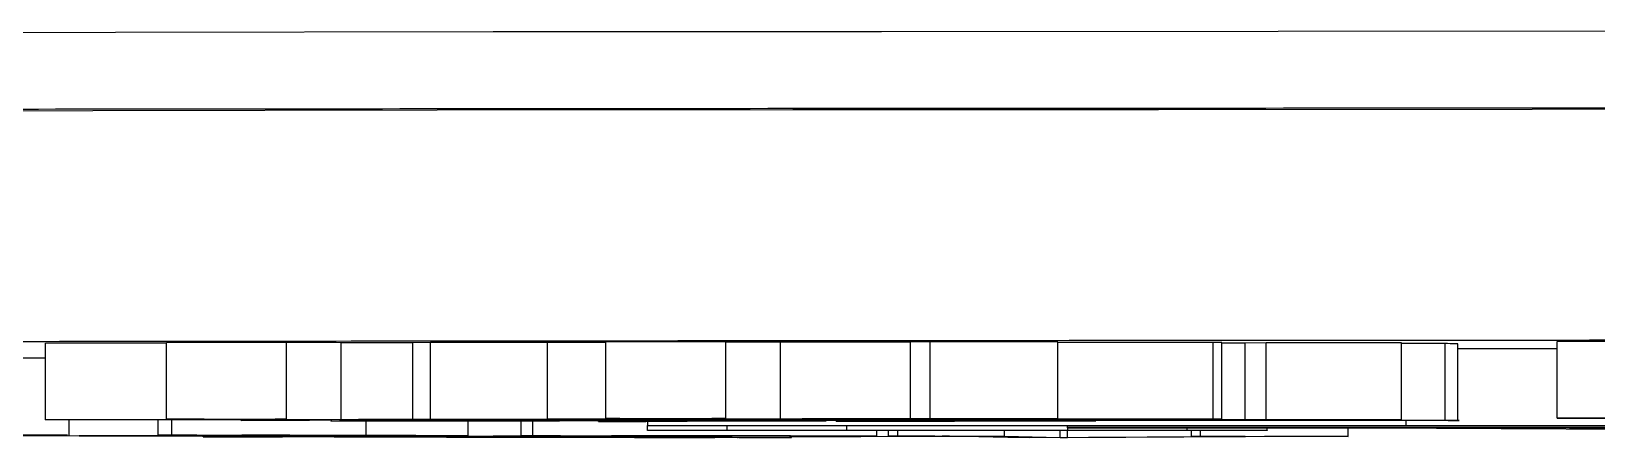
# Model space of a CAD drawing. Header units: millimetres. Extents: x 2379 to 4059, y 879 to 2067.
# Drawn here: x 3053.18 to 3073.59, y 989.6 to 994.9 of the extents above; entities that cross this region are included whole.
import ezdxf

# ---------------------------------------------------------------- set-up
doc = ezdxf.new("R2010")
doc.units = ezdxf.units.MM

msp = doc.modelspace()

# ---------------------------------------------------------------- linework, layer by layer
at = {"color": 7, "linetype": 'Continuous', "lineweight": 25}
for p, q in [((3054.947, 990.837), (3053.367, 990.835)), ((3053.367, 989.835), (3053.367, 990.835)), ((3056.508, 990.844), (3054.947, 990.844)), ((3054.947, 989.844), (3054.947, 990.844)), ((3056.508, 989.844), (3056.508, 990.844)), ((3057.222, 990.84), (3056.508, 990.842)), ((3058.157, 990.841), (3057.222, 990.84)), ((3057.222, 989.84), (3057.222, 990.84)), ((3058.388, 990.843), (3058.157, 990.841)), ((3058.157, 989.841), (3058.157, 990.841)), ((3059.911, 990.843), (3058.388, 990.843)), ((3058.388, 989.843), (3058.388, 990.843)), ((3060.672, 990.845), (3059.911, 990.844)), ((3059.911, 989.844), (3059.911, 990.844)), ((3062.236, 990.852), (3060.672, 990.851)), ((3060.672, 989.851), (3060.672, 990.851)), ((3062.236, 989.852), (3062.236, 990.852)), ((3062.95, 990.848), (3062.236, 990.85)), ((3064.643, 990.85), (3062.95, 990.848)), ((3062.95, 989.848), (3062.95, 990.848)), ((3064.897, 990.853), (3064.643, 990.85)), ((3064.643, 989.85), (3064.643, 990.85)), ((3066.561, 990.852), (3064.897, 990.853)), ((3064.897, 989.853), (3064.897, 990.853)), ((3066.561, 989.852), (3066.561, 990.852)), ((3068.701, 990.846), (3068.588, 990.846)), ((3068.588, 989.846), (3068.588, 990.846)), ((3068.701, 989.846), (3068.701, 990.846)), ((3069.006, 990.836), (3068.701, 990.836)), ((3069.276, 990.839), (3069.006, 990.836)), ((3069.006, 989.836), (3069.006, 990.836)), ((3071.041, 990.838), (3069.276, 990.839)), ((3069.276, 989.839), (3069.276, 990.839)), ((3071.041, 989.838), (3071.041, 990.838)), ((3071.611, 989.829), (3071.611, 990.829)), ((3071.776, 989.828), (3071.776, 990.828)), ((3076, 990.858), (3073.072, 990.857)), ((3073.072, 989.857), (3073.072, 990.857)), ((3053.367, 989.835), (3056.462, 989.839)), ((3054.227, 989.834), (3053.367, 989.835)), ((3053.675, 989.637), (3053.675, 989.834)), ((3054.837, 989.636), (3054.837, 989.835)), ((3054.947, 989.844), (3056.508, 989.844)), ((3055.017, 989.637), (3055.017, 989.836)), ((3056.218, 989.837), (3055.517, 989.837)), ((3055.917, 989.825), (3055.917, 989.837)), ((3055.917, 989.825), (3056.259, 989.83)), ((3056.125, 989.825), (3055.917, 989.825)), ((3056.508, 989.844), (3056.362, 989.843)), ((3056.362, 989.843), (3057.222, 989.84)), ((3057.086, 989.82), (3069.006, 989.836)), ((3057.944, 989.82), (3057.086, 989.82)), ((3057.209, 989.836), (3057.2, 989.836)), ((3057.222, 989.84), (3058.157, 989.841)), ((3059.958, 989.843), (3057.446, 989.839)), ((3057.446, 989.839), (3057.857, 989.838)), ((3057.546, 989.633), (3057.546, 989.82)), ((3057.857, 989.838), (3057.857, 989.84)), ((3058.157, 989.841), (3058.388, 989.843)), ((3058.352, 989.827), (3066.125, 989.837)), ((3059.215, 989.826), (3058.352, 989.827)), ((3058.388, 989.843), (3059.958, 989.843)), ((3058.877, 989.628), (3058.877, 989.821)), ((3063.911, 989.828), (3059.236, 989.822)), ((3059.973, 989.831), (3059.282, 989.829)), ((3059.569, 989.629), (3059.569, 989.822)), ((3059.719, 989.63), (3059.719, 989.823)), ((3059.911, 989.844), (3062.19, 989.847)), ((3060.772, 989.843), (3059.911, 989.844)), ((3059.958, 989.843), (3059.958, 989.844)), ((3068.043, 989.839), (3060.507, 989.828)), ((3060.577, 989.812), (3060.577, 989.824)), ((3060.785, 989.812), (3060.577, 989.812)), ((3060.646, 989.838), (3060.646, 989.843)), ((3060.672, 989.851), (3062.236, 989.852)), ((3061.213, 989.825), (3061.213, 989.761)), ((3061.213, 989.759), (3061.213, 989.761)), ((3061.213, 989.761), (3071.101, 989.761)), ((3062.253, 989.759), (3061.213, 989.759)), ((3061.213, 989.7), (3061.213, 989.759)), ((3061.63, 989.833), (3061.63, 989.849)), ((3061.856, 989.833), (3061.63, 989.833)), ((3061.892, 989.824), (3061.892, 989.826)), ((3061.892, 989.824), (3063.543, 989.824)), ((3062.236, 989.852), (3062.054, 989.851)), ((3062.054, 989.851), (3062.95, 989.848)), ((3062.157, 989.842), (3062.061, 989.845)), ((3062.253, 989.7), (3062.253, 989.759)), ((3062.95, 989.848), (3064.643, 989.85)), ((3063.543, 989.824), (3063.035, 989.823)), ((3066.561, 989.852), (3063.23, 989.847)), ((3063.543, 989.824), (3063.543, 989.828)), ((3063.672, 989.819), (3063.672, 989.828)), ((3063.821, 989.818), (3063.672, 989.819)), ((3063.813, 989.703), (3063.813, 989.756)), ((3065.852, 989.822), (3063.911, 989.828)), ((3064.643, 989.85), (3064.897, 989.853)), ((3071.041, 989.838), (3064.73, 989.829)), ((3064.73, 989.829), (3066.71, 989.823)), ((3064.897, 989.853), (3066.561, 989.852)), ((3065.621, 989.839), (3064.971, 989.837)), ((3066.125, 989.837), (3066.379, 989.84)), ((3066.379, 989.84), (3068.043, 989.839)), ((3066.579, 989.83), (3066.579, 989.832)), ((3066.669, 989.829), (3066.579, 989.83)), ((3066.69, 989.731), (3066.69, 989.756)), ((3070.498, 989.731), (3066.69, 989.731)), ((3070.652, 989.729), (3066.69, 989.729)), ((3066.69, 989.729), (3066.69, 989.703)), ((3066.71, 989.823), (3066.71, 989.832)), ((3067.055, 989.821), (3067.055, 989.833)), ((3068.25, 989.759), (3070.151, 989.759)), ((3068.25, 989.7), (3068.25, 989.729)), ((3068.588, 989.846), (3068.701, 989.846)), ((3069.006, 989.836), (3069.276, 989.839)), ((3069.276, 989.839), (3071.041, 989.838)), ((3069.291, 989.7), (3069.291, 989.729)), ((3070.347, 989.619), (3070.347, 989.729)), ((3076.219, 989.697), (3070.652, 989.729)), ((3071.101, 989.761), (3071.101, 989.827)), ((3073.072, 989.857), (3076.544, 989.858)), ((3073.711, 989.856), (3073.072, 989.857)), ((3073.233, 989.729), (3078.3, 989.702)), ((3050.967, 989.621), (3055.242, 989.635)), ((3053.626, 989.626), (3051.653, 989.62)), ((3054.953, 989.624), (3053.626, 989.626)), ((3055.928, 989.634), (3053.805, 989.627)), ((3053.805, 989.627), (3054.876, 989.625)), ((3054.837, 989.636), (3055.017, 989.637)), ((3055.094, 989.636), (3054.837, 989.636)), ((3054.876, 989.625), (3054.876, 989.63)), ((3055.017, 989.637), (3057.546, 989.633)), ((3055.425, 989.613), (3055.425, 989.632)), ((3055.425, 989.613), (3055.573, 989.614)), ((3060.093, 989.608), (3055.425, 989.613)), ((3055.573, 989.614), (3055.573, 989.632)), ((3055.573, 989.614), (3055.849, 989.614)), ((3056.459, 989.614), (3060.012, 989.628)), ((3057.151, 989.633), (3056.552, 989.634)), ((3059.054, 989.62), (3057.191, 989.613)), ((3057.403, 989.612), (3057.403, 989.614)), ((3057.403, 989.612), (3058.594, 989.61)), ((3057.7, 989.627), (3058.144, 989.629)), ((3058.594, 989.61), (3058.594, 989.619)), ((3060.38, 989.619), (3059.054, 989.62)), ((3060.744, 989.627), (3059.204, 989.621)), ((3059.204, 989.621), (3060.53, 989.619)), ((3059.569, 989.629), (3059.719, 989.63)), ((3059.798, 989.629), (3059.569, 989.629)), ((3059.719, 989.63), (3064.203, 989.625)), ((3060.012, 989.628), (3060.076, 989.628)), ((3061.562, 989.611), (3060.093, 989.608)), ((3060.53, 989.619), (3060.53, 989.626)), ((3060.58, 989.615), (3060.68, 989.616)), ((3060.853, 989.615), (3060.58, 989.615)), ((3062.319, 989.621), (3060.853, 989.615)), ((3061.046, 989.607), (3061.046, 989.61)), ((3062.972, 989.605), (3061.046, 989.607)), ((3061.046, 989.607), (3061.164, 989.607)), ((3061.164, 989.607), (3061.164, 989.61)), ((3061.164, 989.607), (3061.549, 989.607)), ((3061.213, 989.697), (3061.213, 989.7)), ((3061.213, 989.7), (3062.253, 989.7)), ((3069.291, 989.697), (3061.213, 989.697)), ((3062.633, 989.626), (3061.352, 989.627)), ((3061.383, 989.612), (3061.383, 989.617)), ((3061.383, 989.612), (3061.562, 989.611)), ((3061.549, 989.607), (3061.549, 989.611)), ((3061.562, 989.611), (3061.562, 989.618)), ((3061.896, 989.62), (3061.896, 989.627)), ((3061.896, 989.62), (3062.046, 989.621)), ((3062.046, 989.621), (3062.046, 989.626)), ((3062.046, 989.621), (3062.319, 989.621)), ((3062.138, 989.608), (3064.92, 989.622)), ((3062.138, 989.608), (3062.138, 989.62)), ((3062.319, 989.621), (3062.319, 989.626)), ((3065.053, 989.621), (3062.427, 989.607)), ((3062.705, 989.606), (3062.705, 989.609)), ((3062.705, 989.606), (3063.09, 989.606)), ((3063.09, 989.606), (3062.972, 989.605)), ((3063.09, 989.606), (3063.09, 989.611)), ((3063.861, 989.621), (3063.581, 989.621)), ((3064.203, 989.625), (3063.861, 989.621)), ((3064.203, 989.625), (3064.203, 989.697)), ((3064.354, 989.624), (3064.354, 989.697)), ((3064.643, 989.624), (3064.354, 989.624)), ((3064.354, 989.624), (3064.471, 989.624)), ((3064.471, 989.697), (3064.471, 989.624)), ((3064.471, 989.624), (3065.868, 989.623)), ((3064.92, 989.622), (3064.965, 989.623)), ((3065.149, 989.621), (3065.053, 989.621)), ((3065.91, 989.603), (3065.149, 989.621)), ((3065.868, 989.623), (3065.868, 989.697)), ((3065.868, 989.623), (3066.592, 989.607)), ((3066.199, 989.602), (3065.91, 989.603)), ((3069.254, 989.619), (3066.199, 989.602)), ((3066.592, 989.607), (3066.592, 989.697)), ((3066.592, 989.607), (3066.688, 989.607)), ((3066.688, 989.607), (3066.688, 989.697)), ((3066.688, 989.607), (3068.965, 989.619)), ((3068.25, 989.7), (3069.291, 989.7)), ((3068.303, 989.62), (3068.303, 989.697)), ((3068.303, 989.62), (3068.42, 989.621)), ((3068.688, 989.62), (3068.303, 989.62)), ((3068.42, 989.621), (3068.42, 989.697)), ((3068.42, 989.621), (3070.347, 989.619)), ((3068.965, 989.619), (3069.01, 989.619)), ((3069.291, 989.7), (3069.291, 989.697)), ((3070.229, 989.619), (3069.844, 989.619)), ((3070.347, 989.619), (3070.229, 989.619))]:
    msp.add_line(p, q, dxfattribs=at)
at = {"color": 7, "linetype": 'Continuous', "lineweight": 25, "flags": 128}
for points in [[(3074.692, 994.902), (3069.433, 994.9), (3064.263, 994.897), (3059.204, 994.893), (3054.28, 994.888), (3049.513, 994.883), (3044.925, 994.877), (3040.537, 994.87), (3036.368, 994.863), (3032.436, 994.855), (3028.761, 994.846), (3025.359, 994.838), (3022.244, 994.828), (3019.432, 994.818), (3016.934, 994.808), (3014.763, 994.798), (3012.927, 994.787), (3011.436, 994.776), (3010.296, 994.765)], [(3117.239, 993.874), (3112.535, 993.878), (3107.714, 993.881), (3102.799, 993.884), (3097.816, 993.886), (3092.789, 993.887), (3087.743, 993.887), (3082.704, 993.886), (3077.695, 993.885), (3072.743, 993.883), (3067.873, 993.88), (3063.107, 993.876), (3058.471, 993.872), (3053.986, 993.867), (3049.676, 993.862)]]:
    msp.add_lwpolyline(points, dxfattribs=at)
at = {"color": 7, "linetype": 'Continuous', "lineweight": 25}
for points, knots in [([(3074.871, 993.9), (3072.375, 993.899), (3067.338, 993.897), (3059.961, 993.891), (3052.719, 993.884), (3045.74, 993.876), (3039.137, 993.865), (3033.043, 993.854), (3027.551, 993.841), (3022.739, 993.826), (3018.676, 993.812), (3015.407, 993.796), (3012.868, 993.78), (3011.806, 993.77), (3011.28, 993.764)], [0, 0, 0, 0, 0.079959, 0.161371, 0.244142, 0.328893, 0.414217, 0.5, 0.585778, 0.671102, 0.755858, 0.838624, 0.920039, 1, 1, 1, 1]), ([(3020.56, 990.737), (3020.607, 990.74), (3020.714, 990.748), (3021.584, 990.761), (3023.064, 990.774), (3025.24, 990.788), (3028.07, 990.801), (3031.584, 990.814), (3035.738, 990.826), (3040.482, 990.838), (3045.743, 990.848), (3051.435, 990.857), (3057.458, 990.864), (3063.681, 990.87), (3070.046, 990.875), (3076.399, 990.878), (3082.738, 990.88), (3089.005, 990.881), (3095.272, 990.88), (3101.611, 990.878), (3107.963, 990.875), (3114.329, 990.87), (3120.552, 990.864), (3126.575, 990.857), (3132.267, 990.848), (3137.528, 990.838), (3142.272, 990.826), (3146.426, 990.814), (3149.94, 990.801), (3152.77, 990.788), (3154.946, 990.774), (3156.427, 990.761), (3157.298, 990.748), (3157.405, 990.74), (3157.453, 990.736)], [0, 0, 0, 0, 0.023828, 0.053273, 0.084485, 0.115699, 0.147957, 0.180726, 0.213842, 0.247136, 0.28043, 0.313546, 0.346314, 0.378573, 0.409785, 0.440999, 0.470442, 0.499888, 0.529332, 0.558778, 0.58999, 0.621203, 0.653462, 0.68623, 0.719347, 0.752641, 0.785934, 0.819051, 0.851819, 0.884078, 0.915289, 0.946503, 0.975948, 1, 1, 1, 1]), ([(3068.588, 990.846), (3067.919, 990.845), (3067.24, 990.845), (3066.57, 990.845), (3066.561, 990.845)], [0, 0, 0, 0, 0.986687, 1, 1, 1, 1]), ([(3071.611, 990.829), (3071.5, 990.829), (3071.341, 990.83), (3071.11, 990.83), (3071.041, 990.83)], [0, 0, 0, 0, 0.700719, 1, 1, 1, 1]), ([(3071.774, 990.828), (3071.761, 990.828), (3071.734, 990.828), (3071.654, 990.829), (3071.611, 990.829)], [0, 0, 0, 0, 0.457866, 1, 1, 1, 1]), ([(3073.072, 990.761), (3072.964, 990.761), (3072.544, 990.761), (3072.104, 990.761), (3071.776, 990.761)], [0, 0, 0, 0, 0.254888, 1, 1, 1, 1]), ([(3053.367, 990.639), (3053.352, 990.639), (3053.255, 990.64), (3053.029, 990.64), (3052.839, 990.641)], [0, 0, 0, 0, 0.156668, 1, 1, 1, 1]), ([(3055.517, 989.837), (3055.378, 989.836), (3055.101, 989.836), (3054.661, 989.835), (3054.386, 989.835), (3054.227, 989.834)], [0, 0, 0, 0, 0.297582, 0.595326, 1, 1, 1, 1]), ([(3056.462, 989.839), (3056.281, 989.839), (3055.944, 989.841), (3055.437, 989.842), (3055.11, 989.843), (3054.947, 989.844)], [0, 0, 0, 0, 0.369183, 0.684555, 1, 1, 1, 1]), ([(3057.099, 989.832), (3057.005, 989.831), (3056.814, 989.828), (3056.357, 989.826), (3056.125, 989.825)], [0, 0, 0, 0, 0.493905, 1, 1, 1, 1]), ([(3056.344, 989.833), (3056.345, 989.833), (3056.379, 989.835), (3056.297, 989.836), (3056.218, 989.837)], [0, 0, 0, 0, 0.05128, 1, 1, 1, 1]), ([(3059.282, 989.829), (3059.116, 989.83), (3058.784, 989.831), (3058.086, 989.833), (3057.558, 989.835), (3057.209, 989.836)], [0, 0, 0, 0, 0.25307, 0.506097, 1, 1, 1, 1]), ([(3057.857, 989.838), (3058.166, 989.838), (3058.794, 989.838), (3059.59, 989.839), (3060.149, 989.838), (3060.461, 989.838), (3060.585, 989.838), (3060.646, 989.838)], [0, 0, 0, 0, 0.325958, 0.662347, 0.799326, 0.902609, 1, 1, 1, 1]), ([(3059.236, 989.822), (3059.097, 989.822), (3058.82, 989.821), (3058.378, 989.821), (3058.103, 989.82), (3057.944, 989.82)], [0, 0, 0, 0, 0.297206, 0.594593, 1, 1, 1, 1]), ([(3060.071, 989.836), (3059.847, 989.836), (3059.418, 989.837), (3058.711, 989.837), (3058.242, 989.837), (3058.006, 989.837)], [0, 0, 0, 0, 0.3506116, 0.6721745, 1, 1, 1, 1]), ([(3058.006, 989.837), (3058.187, 989.837), (3058.548, 989.835), (3059.199, 989.833), (3059.681, 989.832), (3059.973, 989.831)], [0, 0, 0, 0, 0.2824309, 0.5648657, 1, 1, 1, 1]), ([(3060.507, 989.828), (3060.369, 989.828), (3060.092, 989.828), (3059.65, 989.827), (3059.374, 989.826), (3059.215, 989.826)], [0, 0, 0, 0, 0.297214, 0.594601, 1, 1, 1, 1]), ([(3060.759, 989.835), (3060.739, 989.835), (3060.7, 989.835), (3060.604, 989.835), (3060.457, 989.835), (3060.269, 989.836), (3060.137, 989.836), (3060.071, 989.836)], [0, 0, 0, 0, 0.082107, 0.164925, 0.356677, 0.675002, 1, 1, 1, 1]), ([(3060.577, 989.812), (3060.822, 989.814), (3061.293, 989.816), (3061.749, 989.82), (3061.844, 989.823), (3061.892, 989.824)], [0, 0, 0, 0, 0.35008, 0.672322, 1, 1, 1, 1]), ([(3060.646, 989.838), (3060.714, 989.837), (3060.822, 989.837), (3060.829, 989.836), (3060.806, 989.836), (3060.803, 989.835), (3060.771, 989.835), (3060.759, 989.835)], [0, 0, 0, 0, 0.414992, 0.667292, 0.851809, 0.943552, 1, 1, 1, 1]), ([(3062.19, 989.847), (3062.008, 989.847), (3061.67, 989.848), (3061.158, 989.85), (3060.834, 989.851), (3060.672, 989.851)], [0, 0, 0, 0, 0.369297, 0.684635, 1, 1, 1, 1]), ([(3062.061, 989.845), (3061.923, 989.845), (3061.646, 989.845), (3061.204, 989.844), (3060.93, 989.844), (3060.772, 989.843)], [0, 0, 0, 0, 0.297538, 0.595282, 1, 1, 1, 1]), ([(3063.035, 989.823), (3062.812, 989.821), (3062.398, 989.819), (3061.664, 989.815), (3061.078, 989.813), (3060.785, 989.812)], [0, 0, 0, 0, 0.365437, 0.681548, 1, 1, 1, 1]), ([(3061.63, 989.833), (3061.787, 989.835), (3062.086, 989.837), (3062.143, 989.84), (3062.17, 989.842)], [0, 0, 0, 0, 0.523773, 1, 1, 1, 1]), ([(3063.012, 989.844), (3062.971, 989.843), (3062.899, 989.84), (3062.49, 989.836), (3062.068, 989.834), (3061.856, 989.833)], [0, 0, 0, 0, 0.386257, 0.690164, 1, 1, 1, 1]), ([(3063.813, 989.756), (3063.804, 989.756), (3063.788, 989.757), (3063.59, 989.758), (3063.329, 989.758), (3062.875, 989.759), (3062.508, 989.759), (3062.253, 989.759)], [0, 0, 0, 0, 0.250411, 0.398556, 0.54744, 0.686236, 1, 1, 1, 1]), ([(3064.971, 989.837), (3064.801, 989.838), (3064.46, 989.839), (3063.813, 989.841), (3063.323, 989.843), (3063.012, 989.844)], [0, 0, 0, 0, 0.2667737, 0.5335507, 1, 1, 1, 1]), ([(3063.23, 989.847), (3063.855, 989.847), (3065.107, 989.846), (3066.976, 989.845), (3068.109, 989.846), (3068.588, 989.846)], [0, 0, 0, 0, 0.365081, 0.731832, 1, 1, 1, 1]), ([(3068.12, 989.843), (3067.455, 989.843), (3066.31, 989.843), (3064.745, 989.844), (3063.901, 989.845), (3063.474, 989.846)], [0, 0, 0, 0, 0.407022, 0.699492, 1, 1, 1, 1]), ([(3063.474, 989.846), (3063.653, 989.845), (3064.012, 989.844), (3064.717, 989.842), (3065.264, 989.84), (3065.621, 989.839)], [0, 0, 0, 0, 0.257454, 0.514908, 1, 1, 1, 1]), ([(3063.672, 989.819), (3063.976, 989.819), (3064.523, 989.819), (3065.148, 989.82), (3065.518, 989.821), (3065.692, 989.821), (3065.807, 989.821), (3065.883, 989.821), (3065.914, 989.821), (3065.92, 989.821), (3065.888, 989.822), (3065.86, 989.822), (3065.852, 989.822)], [0, 0, 0, 0, 0.35041, 0.630866, 0.725925, 0.790521, 0.841305, 0.86957, 0.898179, 0.941209, 0.984756, 1, 1, 1, 1]), ([(3066.394, 989.818), (3066.187, 989.818), (3065.768, 989.819), (3064.86, 989.819), (3064.223, 989.818), (3063.821, 989.818)], [0, 0, 0, 0, 0.263652, 0.534652, 1, 1, 1, 1]), ([(3066.71, 989.823), (3066.825, 989.822), (3067.006, 989.822), (3067.084, 989.821), (3066.917, 989.819), (3066.614, 989.818), (3066.394, 989.818)], [0, 0, 0, 0, 0.268227, 0.423788, 0.580622, 1, 1, 1, 1]), ([(3066.579, 989.83), (3067.241, 989.83), (3068.239, 989.83), (3069.57, 989.831), (3070.468, 989.83), (3071.14, 989.83), (3071.473, 989.829), (3071.591, 989.829), (3071.611, 989.829)], [0, 0, 0, 0, 0.381103, 0.574669, 0.765651, 0.888057, 0.981539, 1, 1, 1, 1]), ([(3071.136, 989.827), (3070.503, 989.828), (3069.466, 989.828), (3067.957, 989.829), (3067.1, 989.829), (3066.669, 989.829)], [0, 0, 0, 0, 0.437716, 0.717507, 1, 1, 1, 1]), ([(3066.69, 989.756), (3066.7, 989.756), (3066.717, 989.757), (3066.911, 989.757), (3067.237, 989.758), (3067.698, 989.759), (3068.063, 989.759), (3068.25, 989.759)], [0, 0, 0, 0, 0.212555, 0.375218, 0.538546, 0.763737, 1, 1, 1, 1]), ([(3068.701, 989.846), (3068.543, 989.845), (3068.276, 989.845), (3068.105, 989.844), (3068.115, 989.843), (3068.12, 989.843)], [0, 0, 0, 0, 0.4310373, 0.7260596, 1, 1, 1, 1]), ([(3070.151, 989.759), (3070.82, 989.759), (3072.166, 989.758), (3073.974, 989.757), (3075.294, 989.755), (3076.218, 989.751), (3076.525, 989.748), (3076.548, 989.746), (3076.553, 989.745)], [0, 0, 0, 0, 0.196061, 0.394111, 0.547436, 0.700125, 0.928087, 1, 1, 1, 1]), ([(3076.553, 989.745), (3076.523, 989.744), (3076.462, 989.741), (3075.779, 989.737), (3074.431, 989.734), (3072.746, 989.732), (3071.399, 989.731), (3070.62, 989.731), (3070.498, 989.731)], [0, 0, 0, 0, 0.200351, 0.402646, 0.59747, 0.766762, 0.96323, 1, 1, 1, 1]), ([(3071.101, 989.761), (3071.77, 989.761), (3073.005, 989.761), (3074.772, 989.76), (3076.435, 989.759), (3077.954, 989.756), (3079.1, 989.752), (3079.408, 989.749), (3079.426, 989.746), (3079.43, 989.746)], [0, 0, 0, 0, 0.160365, 0.296332, 0.431737, 0.589347, 0.747826, 0.949128, 1, 1, 1, 1]), ([(3071.711, 989.827), (3071.678, 989.827), (3071.587, 989.827), (3071.442, 989.827), (3071.285, 989.827), (3071.185, 989.827), (3071.136, 989.827)], [0, 0, 0, 0, 0.17027, 0.46426, 0.731509, 1, 1, 1, 1]), ([(3071.611, 989.829), (3071.662, 989.829), (3071.767, 989.828), (3071.805, 989.828), (3071.777, 989.827), (3071.733, 989.827), (3071.711, 989.827)], [0, 0, 0, 0, 0.391814, 0.807915, 0.901195, 1, 1, 1, 1]), ([(3079.43, 989.746), (3079.403, 989.745), (3079.343, 989.741), (3078.559, 989.736), (3076.847, 989.732), (3074.999, 989.73), (3073.72, 989.729), (3073.233, 989.729)], [0, 0, 0, 0, 0.183074, 0.416875, 0.642834, 0.864166, 1, 1, 1, 1]), ([(3053.618, 989.636), (3053.458, 989.634), (3053.164, 989.632), (3052.497, 989.63), (3052.191, 989.629)], [0, 0, 0, 0, 0.5415287, 1, 1, 1, 1]), ([(3052.839, 989.641), (3053.038, 989.64), (3053.438, 989.639), (3053.691, 989.638), (3053.65, 989.637), (3053.635, 989.637)], [0, 0, 0, 0, 0.3813, 0.766294, 1, 1, 1, 1]), ([(3054.876, 989.625), (3055.136, 989.625), (3055.576, 989.625), (3056.244, 989.624), (3056.792, 989.625), (3057.287, 989.625), (3057.553, 989.626), (3057.7, 989.627)], [0, 0, 0, 0, 0.2693348, 0.4566469, 0.5997024, 0.7783509, 1, 1, 1, 1]), ([(3058.461, 989.626), (3058.245, 989.625), (3057.883, 989.624), (3057.144, 989.623), (3056.421, 989.623), (3055.653, 989.624), (3055.189, 989.624), (3054.953, 989.624)], [0, 0, 0, 0, 0.253557, 0.424716, 0.595645, 0.794239, 1, 1, 1, 1]), ([(3055.242, 989.635), (3055.273, 989.635), (3055.323, 989.635), (3055.346, 989.635), (3055.324, 989.635), (3055.241, 989.636), (3055.15, 989.636), (3055.094, 989.636)], [0, 0, 0, 0, 0.242147, 0.388856, 0.536837, 0.710317, 1, 1, 1, 1]), ([(3055.849, 989.614), (3055.926, 989.613), (3056.035, 989.613), (3056.196, 989.613), (3056.305, 989.613), (3056.396, 989.614), (3056.439, 989.614), (3056.459, 989.614)], [0, 0, 0, 0, 0.350066, 0.499422, 0.650662, 0.830252, 1, 1, 1, 1]), ([(3056.552, 989.634), (3056.482, 989.634), (3056.374, 989.634), (3056.205, 989.634), (3056.081, 989.634), (3055.991, 989.634), (3055.947, 989.634), (3055.928, 989.634)], [0, 0, 0, 0, 0.336259, 0.518412, 0.701425, 0.865829, 1, 1, 1, 1]), ([(3057.191, 989.613), (3057.168, 989.613), (3057.129, 989.613), (3057.132, 989.612), (3057.174, 989.612), (3057.265, 989.612), (3057.352, 989.612), (3057.403, 989.612)], [0, 0, 0, 0, 0.233621, 0.399553, 0.564983, 0.740199, 1, 1, 1, 1]), ([(3058.18, 989.629), (3058.186, 989.629), (3058.214, 989.63), (3058.077, 989.631), (3057.718, 989.632), (3057.353, 989.632), (3057.151, 989.633)], [0, 0, 0, 0, 0.067979, 0.316164, 0.620975, 1, 1, 1, 1]), ([(3057.546, 989.633), (3057.867, 989.632), (3058.391, 989.632), (3058.821, 989.63), (3058.922, 989.628), (3058.766, 989.627), (3058.547, 989.626), (3058.461, 989.626)], [0, 0, 0, 0, 0.303232, 0.495993, 0.689194, 0.877678, 1, 1, 1, 1]), ([(3058.594, 989.61), (3058.877, 989.61), (3059.362, 989.61), (3060.162, 989.61), (3060.822, 989.61), (3061.203, 989.611), (3061.383, 989.612)], [0, 0, 0, 0, 0.2964627, 0.506276, 0.7663159, 1, 1, 1, 1]), ([(3060.079, 989.628), (3060.079, 989.628), (3060.081, 989.628), (3060.05, 989.629), (3059.957, 989.629), (3059.859, 989.629), (3059.798, 989.629)], [0, 0, 0, 0, 0.034336, 0.266425, 0.542953, 1, 1, 1, 1]), ([(3060.68, 989.616), (3060.781, 989.616), (3060.921, 989.617), (3060.902, 989.618), (3060.782, 989.618), (3060.588, 989.619), (3060.44, 989.619), (3060.38, 989.619)], [0, 0, 0, 0, 0.4002553, 0.5540467, 0.7092134, 0.880119, 1, 1, 1, 1]), ([(3060.53, 989.619), (3060.663, 989.619), (3060.87, 989.619), (3061.186, 989.619), (3061.444, 989.619), (3061.7, 989.62), (3061.825, 989.62), (3061.896, 989.62)], [0, 0, 0, 0, 0.265228, 0.413113, 0.562281, 0.751044, 1, 1, 1, 1]), ([(3061.352, 989.627), (3061.288, 989.627), (3061.182, 989.627), (3061.027, 989.627), (3060.912, 989.627), (3060.814, 989.627), (3060.769, 989.627), (3060.744, 989.627)], [0, 0, 0, 0, 0.2946797, 0.4891513, 0.6427246, 0.79668, 1, 1, 1, 1]), ([(3061.549, 989.607), (3061.639, 989.607), (3061.764, 989.607), (3061.931, 989.607), (3062.036, 989.607), (3062.101, 989.607), (3062.13, 989.608), (3062.138, 989.608)], [0, 0, 0, 0, 0.388994, 0.538184, 0.687796, 0.914813, 1, 1, 1, 1]), ([(3062.253, 989.7), (3062.551, 989.7), (3062.967, 989.7), (3063.44, 989.7), (3063.683, 989.701), (3063.801, 989.702), (3063.81, 989.702), (3063.813, 989.703)], [0, 0, 0, 0, 0.364031, 0.510061, 0.655864, 0.843841, 1, 1, 1, 1]), ([(3062.427, 989.607), (3062.403, 989.607), (3062.375, 989.607), (3062.394, 989.607), (3062.397, 989.607)], [0, 0, 0, 0, 0.839131, 1, 1, 1, 1]), ([(3062.411, 989.607), (3062.429, 989.607), (3062.473, 989.606), (3062.579, 989.606), (3062.667, 989.606), (3062.705, 989.606)], [0, 0, 0, 0, 0.270574, 0.689224, 1, 1, 1, 1]), ([(3063.581, 989.621), (3063.574, 989.622), (3063.559, 989.623), (3063.337, 989.624), (3062.961, 989.625), (3062.715, 989.626), (3062.633, 989.626)], [0, 0, 0, 0, 0.333446, 0.670522, 0.890051, 1, 1, 1, 1]), ([(3064.96, 989.623), (3064.959, 989.623), (3064.958, 989.623), (3064.918, 989.623), (3064.815, 989.623), (3064.714, 989.623), (3064.643, 989.624)], [0, 0, 0, 0, 0.094648, 0.307424, 0.510271, 1, 1, 1, 1]), ([(3066.69, 989.703), (3066.701, 989.702), (3066.72, 989.702), (3066.925, 989.701), (3067.273, 989.7), (3067.737, 989.7), (3068.095, 989.7), (3068.25, 989.7)], [0, 0, 0, 0, 0.21541, 0.378382, 0.541893, 0.800389, 1, 1, 1, 1]), ([(3069.005, 989.619), (3069.005, 989.619), (3069.003, 989.619), (3068.963, 989.62), (3068.86, 989.62), (3068.759, 989.62), (3068.688, 989.62)], [0, 0, 0, 0, 0.094648, 0.307424, 0.510271, 1, 1, 1, 1]), ([(3069.844, 989.619), (3069.778, 989.619), (3069.667, 989.619), (3069.512, 989.619), (3069.402, 989.619), (3069.312, 989.619), (3069.275, 989.619), (3069.254, 989.619)], [0, 0, 0, 0, 0.292493, 0.488495, 0.642099, 0.795375, 1, 1, 1, 1])]:
    msp.add_open_spline(points, degree=3, knots=knots, dxfattribs=at)

doc.saveas('drawing.dxf')
